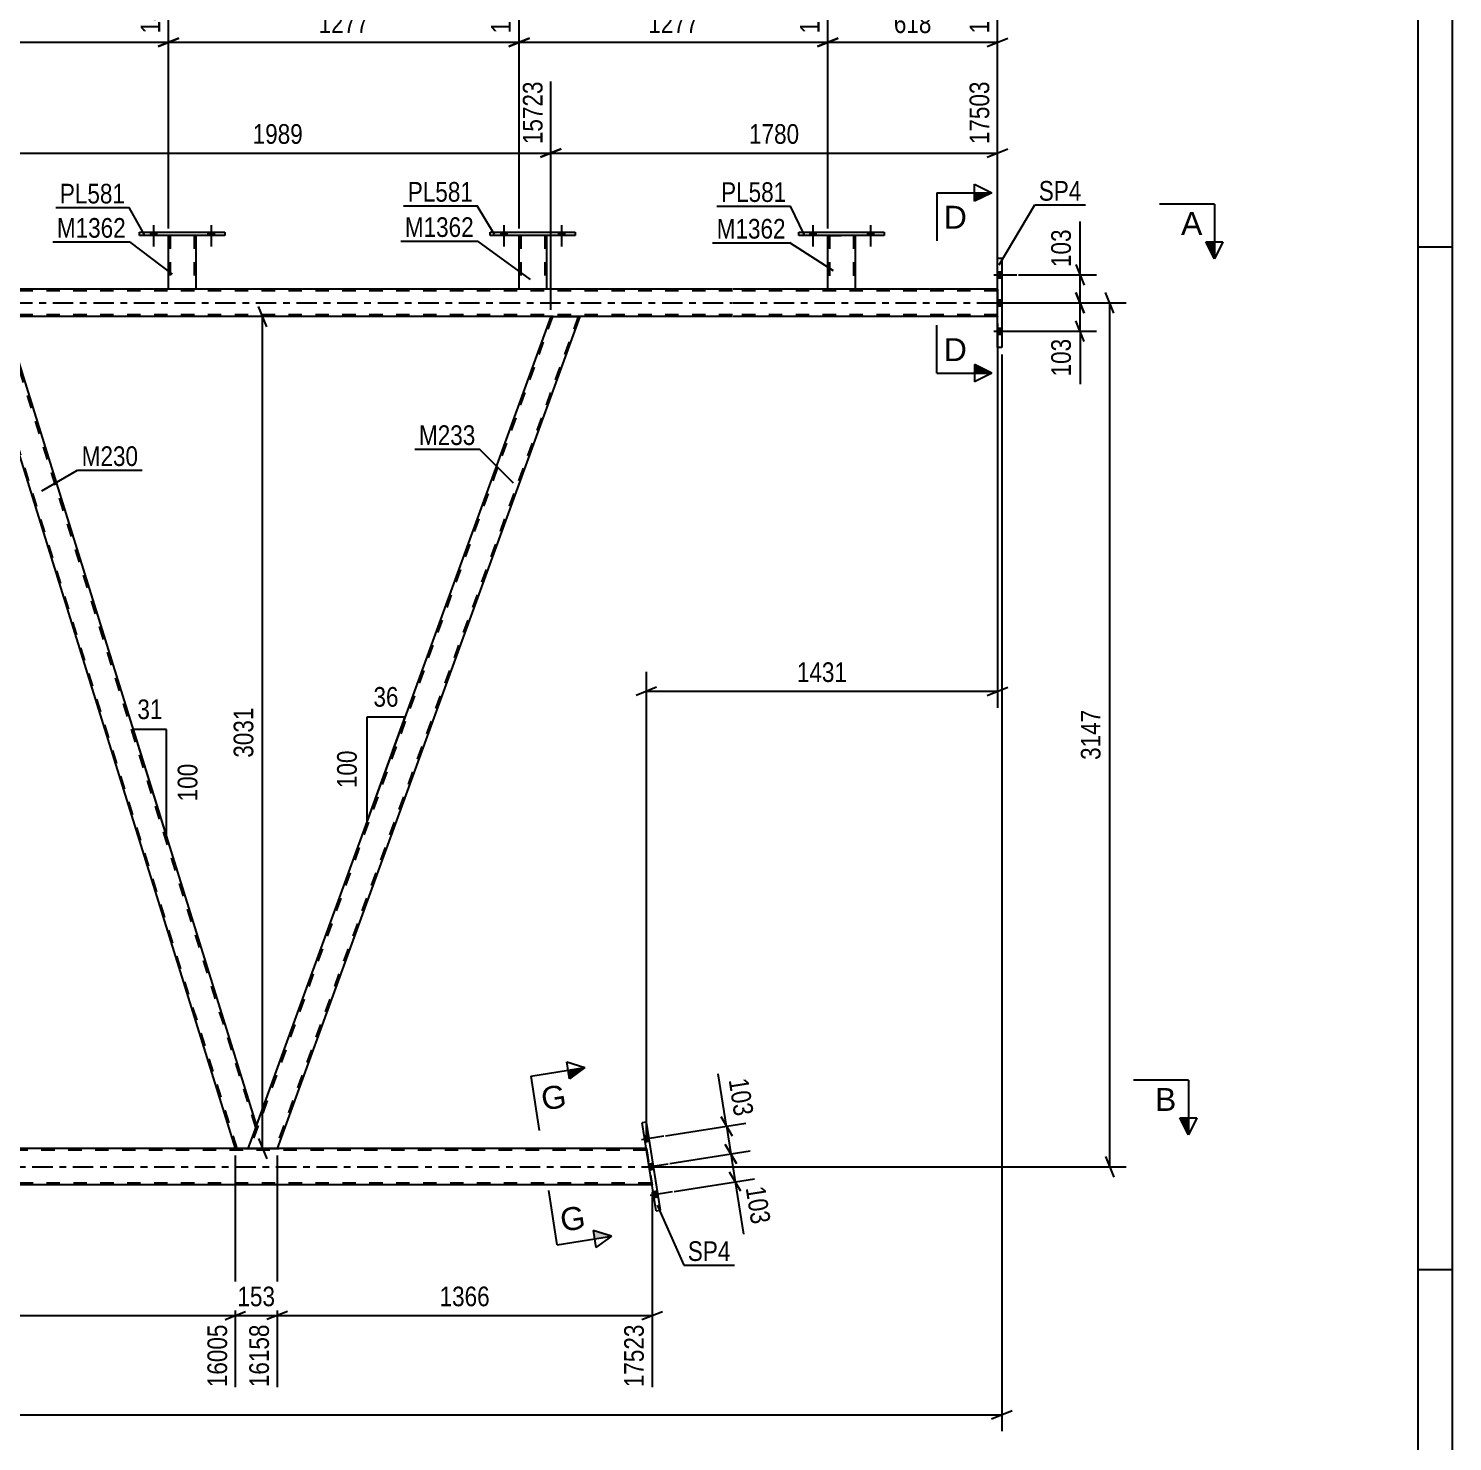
# Model space of a CAD drawing. Header units: millimetres. Extents: x 0 to 841, y 0 to 594.
# Drawn here: x 633.5 to 841, y 273 to 478.9 of the extents above; entities that cross this region are included whole.
import ezdxf

# ---------------------------------------------------------------- set-up
doc = ezdxf.new("R2010")
doc.units = ezdxf.units.MM
doc.linetypes.add('DXK_LINE_DOT2', pattern=[3.9198, 1.9599, -1.9599])
doc.linetypes.add('DXK_LINE_DOT3', pattern=[5.9187, 2.979, -0.9799, 0.9799, -0.9799])
doc.styles.add('Arial', font='ARIAL.TTF', dxfattribs={"height": 0.2})
doc.styles.add('Arial Narrow', font='ARIALN.TTF', dxfattribs={"height": 0.2})

# ---------------------------------------------------------------- blocks, each defined once
blk = doc.blocks.new('Unknown-247305034-1135 - 41552')
at = {"color": 5, "linetype": 'Continuous'}
for p, q in [((841, 0), (841, 594)), ((836, 5), (836, 589)), ((841, 447), (836, 447)), ((841, 298), (836, 298))]:
    blk.add_line(p, q, dxfattribs=at)
blk = doc.blocks.new('Part-247305034-2381 - 2328')
at = {"color": 7, "linetype": 'DXK_LINE_DOT2'}
for p, q in [((736.08, 440.63), (80.69, 440.63)), ((657.91, 440.87), (653.91, 440.87)), ((708.99, 440.87), (704.99, 440.87)), ((774.7, 440.63), (736.18, 440.63)), ((753.98, 440.87), (749.98, 440.87)), ((774.7, 440.87), (774.7, 436.87)), ((736.08, 437.11), (80.69, 437.11)), ((713.87, 436.87), (709.61, 436.87)), ((774.7, 437.11), (736.18, 437.11))]:
    blk.add_line(p, q, dxfattribs=at)
at = {"color": 2, "linetype": 'Continuous'}
for p, q in [((653.91, 440.87), (606.83, 440.87)), ((704.99, 440.87), (657.91, 440.87)), ((736.08, 440.87), (708.99, 440.87)), ((749.98, 440.87), (736.18, 440.87)), ((774.7, 440.87), (753.98, 440.87)), ((709.61, 436.87), (630.05, 436.87)), ((736.08, 436.87), (713.87, 436.87)), ((774.7, 436.87), (736.18, 436.87))]:
    blk.add_line(p, q, dxfattribs=at)
at = {"color": 7, "linetype": 'DXK_LINE_DOT3'}
for p, q in [((80.69, 438.87), (736.08, 438.87)), ((736.18, 438.87), (774.7, 438.87))]:
    blk.add_line(p, q, dxfattribs=at)
blk = doc.blocks.new('Bolt-247305034-2449 - 2328')
at = {"linetype": 'Continuous'}
for points in [[(724.02, 316.73), (723.89, 317.59), (723.25, 317.5), (723.39, 316.63)], [(724.02, 316.73), (723.89, 317.59), (723.25, 317.5), (723.39, 316.63)], [(724.02, 316.73), (723.89, 317.59), (723.25, 317.5), (723.39, 316.63)], [(724.66, 312.68), (724.52, 313.54), (723.89, 313.45), (724.03, 312.58)], [(724.66, 312.68), (724.52, 313.54), (723.89, 313.45), (724.03, 312.58)], [(725.29, 308.62), (725.16, 309.49), (724.53, 309.39), (724.66, 308.53)], [(725.29, 308.62), (725.16, 309.49), (724.53, 309.39), (724.66, 308.53)], [(725.29, 308.62), (725.16, 309.49), (724.53, 309.39), (724.66, 308.53)]]:
    blk.add_hatch(color=1, dxfattribs=at).paths.add_polyline_path(points)
at = {"color": 1, "linetype": 'Continuous'}
for p, q in [((722.81, 316.98), (726.09, 317.5)), ((722.81, 316.98), (726.09, 317.5)), ((722.81, 316.98), (726.09, 317.5)), ((723.25, 317.5), (723.89, 317.59)), ((723.25, 317.5), (723.89, 317.59)), ((723.25, 317.5), (723.89, 317.59)), ((723.39, 316.63), (724.02, 316.73)), ((723.39, 316.63), (724.02, 316.73)), ((723.39, 316.63), (724.02, 316.73)), ((723.44, 312.93), (726.72, 313.44)), ((723.44, 312.93), (726.72, 313.44)), ((723.89, 313.45), (724.52, 313.54)), ((723.89, 313.45), (724.52, 313.54)), ((724.03, 312.58), (724.66, 312.68)), ((724.03, 312.58), (724.66, 312.68)), ((724.08, 308.88), (727.36, 309.39)), ((724.08, 308.88), (727.36, 309.39)), ((724.08, 308.88), (727.36, 309.39)), ((724.53, 309.39), (725.16, 309.49)), ((724.53, 309.39), (725.16, 309.49)), ((724.53, 309.39), (725.16, 309.49)), ((724.66, 308.53), (725.29, 308.62)), ((724.66, 308.53), (725.29, 308.62)), ((724.66, 308.53), (725.29, 308.62))]:
    blk.add_line(p, q, dxfattribs=at)
blk = doc.blocks.new('Part-247305034-2575 - 2328')
at = {"color": 2, "linetype": 'Continuous'}
for p, q in [((628.74, 436.87), (627.19, 432.62)), ((630.05, 436.87), (628.74, 436.87)), ((666.76, 319.12), (630.05, 436.87)), ((627.19, 432.62), (663.65, 315.65)), ((666.49, 318.38), (665.49, 315.65)), ((666.76, 319.12), (666.49, 318.38))]:
    blk.add_line(p, q, dxfattribs=at)
at = {"color": 7, "linetype": 'DXK_LINE_DOT2'}
for p, q in [((666.62, 318.75), (629.8, 436.87)), ((663.9, 315.65), (627.33, 432.99)), ((666.74, 319.07), (666.49, 318.38)), ((665.49, 315.65), (663.65, 315.65))]:
    blk.add_line(p, q, dxfattribs=at)
blk = doc.blocks.new('Bolt-247305034-2448 - 2328')
at = {"linetype": 'Continuous'}
for points in [[(775.34, 442.53), (775.34, 443.41), (774.7, 443.41), (774.7, 442.53)], [(775.34, 442.53), (775.34, 443.41), (774.7, 443.41), (774.7, 442.53)], [(775.34, 442.53), (775.34, 443.41), (774.7, 443.41), (774.7, 442.53)], [(775.34, 438.43), (775.34, 439.31), (774.7, 439.31), (774.7, 438.43)], [(775.34, 438.43), (775.34, 439.31), (774.7, 439.31), (774.7, 438.43)], [(775.34, 434.33), (775.34, 435.21), (774.7, 435.21), (774.7, 434.33)], [(775.34, 434.33), (775.34, 435.21), (774.7, 435.21), (774.7, 434.33)], [(775.34, 434.33), (775.34, 435.21), (774.7, 435.21), (774.7, 434.33)]]:
    blk.add_hatch(color=1, dxfattribs=at).paths.add_polyline_path(points)
at = {"color": 1, "linetype": 'Continuous'}
for p, q in [((774.18, 442.97), (777.5, 442.97)), ((774.18, 442.97), (777.5, 442.97)), ((774.18, 442.97), (777.5, 442.97)), ((774.7, 443.41), (775.34, 443.41)), ((774.7, 443.41), (775.34, 443.41)), ((774.7, 443.41), (775.34, 443.41)), ((774.7, 442.53), (775.34, 442.53)), ((774.7, 442.53), (775.34, 442.53)), ((774.7, 442.53), (775.34, 442.53)), ((774.18, 438.87), (777.5, 438.87)), ((774.18, 438.87), (777.5, 438.87)), ((774.7, 439.31), (775.34, 439.31)), ((774.7, 439.31), (775.34, 439.31)), ((774.7, 438.43), (775.34, 438.43)), ((774.7, 438.43), (775.34, 438.43)), ((774.18, 434.77), (777.5, 434.77)), ((774.18, 434.77), (777.5, 434.77)), ((774.18, 434.77), (777.5, 434.77)), ((774.7, 435.21), (775.34, 435.21)), ((774.7, 435.21), (775.34, 435.21)), ((774.7, 435.21), (775.34, 435.21)), ((774.7, 434.33), (775.34, 434.33)), ((774.7, 434.33), (775.34, 434.33)), ((774.7, 434.33), (775.34, 434.33))]:
    blk.add_line(p, q, dxfattribs=at)
blk = doc.blocks.new('Bolt-247305034-20472 - 2328')
at = {"linetype": 'Continuous'}
for points in [[(747.34, 448.71), (748.22, 448.71), (748.22, 449.19), (747.34, 449.19)], [(755.74, 448.71), (756.62, 448.71), (756.62, 449.19), (755.74, 449.19)]]:
    blk.add_hatch(color=1, dxfattribs=at).paths.add_polyline_path(points)
at = {"color": 1, "linetype": 'Continuous'}
for p, q in [((747.34, 449.19), (747.34, 448.71)), ((747.78, 450.19), (747.78, 447.07)), ((748.22, 449.19), (748.22, 448.71)), ((755.74, 449.19), (755.74, 448.71)), ((756.18, 450.19), (756.18, 447.07)), ((756.62, 449.19), (756.62, 448.71))]:
    blk.add_line(p, q, dxfattribs=at)
blk = doc.blocks.new('Part-247305034-20446 - 2328')
at = {"color": 2, "linetype": 'Continuous'}
for p, q in [((745.78, 448.71), (745.78, 449.19)), ((745.78, 449.19), (758.18, 449.19)), ((758.18, 448.71), (745.78, 448.71)), ((758.18, 449.19), (758.18, 448.71))]:
    blk.add_line(p, q, dxfattribs=at)
blk = doc.blocks.new('Part-247305034-2529 - 2328')
at = {"color": 7, "linetype": 'DXK_LINE_DOT2'}
for p, q in [((723.58, 315.41), (59.95, 315.41)), ((723.54, 315.65), (724.37, 310.37)), ((724.33, 310.61), (59.95, 310.61))]:
    blk.add_line(p, q, dxfattribs=at)
at = {"color": 2, "linetype": 'Continuous'}
for p, q in [((723.54, 315.65), (589.08, 315.65)), ((724.37, 310.37), (589.08, 310.37))]:
    blk.add_line(p, q, dxfattribs=at)
at = {"color": 7, "linetype": 'DXK_LINE_DOT3'}
blk.add_line((59.95, 313.01), (723.96, 313.01), dxfattribs=at)
blk = doc.blocks.new('Part-247305034-20439 - 2328')
at = {"color": 7, "linetype": 'DXK_LINE_DOT2'}
for p, q in [((704.99, 448.72), (708.99, 448.72)), ((704.99, 448.71), (704.99, 448.72)), ((704.99, 448.72), (704.99, 448.71)), ((705.23, 448.72), (705.23, 440.87)), ((708.75, 448.72), (708.75, 440.87)), ((708.99, 448.72), (708.99, 448.71)), ((708.99, 448.71), (708.99, 448.72)), ((708.73, 440.87), (708.75, 440.87))]:
    blk.add_line(p, q, dxfattribs=at)
at = {"color": 2, "linetype": 'Continuous'}
for p, q in [((704.99, 440.87), (704.99, 448.71)), ((708.99, 448.71), (708.99, 440.87)), ((708.95, 440.87), (704.99, 440.87)), ((708.99, 440.87), (708.95, 440.87))]:
    blk.add_line(p, q, dxfattribs=at)
blk = doc.blocks.new('Part-247305034-2553 - 2328')
at = {"color": 2, "linetype": 'Continuous'}
for p, q in [((774.7, 445.37), (775.34, 445.37)), ((774.7, 432.37), (774.7, 445.37)), ((775.34, 445.37), (775.34, 432.37)), ((775.34, 432.37), (774.7, 432.37))]:
    blk.add_line(p, q, dxfattribs=at)
blk = doc.blocks.new('Part-247305034-2558 - 2328')
at = {"color": 2, "linetype": 'Continuous'}
for p, q in [((723.58, 319.53), (722.95, 319.43)), ((725.6, 306.69), (723.58, 319.53)), ((724.97, 306.59), (722.95, 319.43)), ((724.97, 306.59), (725.6, 306.69))]:
    blk.add_line(p, q, dxfattribs=at)
blk = doc.blocks.new('Part-247305034-2580 - 2328')
at = {"color": 7, "linetype": 'DXK_LINE_DOT2'}
for p, q in [((709.87, 436.87), (665.75, 315.65)), ((713.62, 436.87), (669.49, 315.65)), ((666.76, 319.12), (665.49, 315.65)), ((669.75, 315.65), (665.49, 315.65))]:
    blk.add_line(p, q, dxfattribs=at)
at = {"color": 2, "linetype": 'Continuous'}
for p, q in [((709.61, 436.87), (666.76, 319.12)), ((713.87, 436.87), (669.75, 315.65)), ((709.61, 436.87), (713.87, 436.87))]:
    blk.add_line(p, q, dxfattribs=at)
blk = doc.blocks.new('Part-247305034-20437 - 2328')
at = {"color": 7, "linetype": 'DXK_LINE_DOT2'}
for p, q in [((653.91, 448.72), (657.91, 448.72)), ((653.91, 448.71), (653.91, 448.72)), ((653.91, 448.72), (653.91, 448.71)), ((654.15, 448.72), (654.15, 440.87)), ((657.67, 448.72), (657.67, 440.87)), ((657.91, 448.72), (657.91, 448.71)), ((657.91, 448.71), (657.91, 448.72)), ((657.65, 440.87), (657.67, 440.87))]:
    blk.add_line(p, q, dxfattribs=at)
at = {"color": 2, "linetype": 'Continuous'}
for p, q in [((653.91, 440.87), (653.91, 448.71)), ((657.91, 448.71), (657.91, 440.87)), ((657.87, 440.87), (653.91, 440.87)), ((657.91, 440.87), (657.87, 440.87))]:
    blk.add_line(p, q, dxfattribs=at)
blk = doc.blocks.new('Part-247305034-20438 - 2328')
at = {"color": 2, "linetype": 'Continuous'}
for p, q in [((649.71, 448.71), (649.71, 449.19)), ((649.71, 449.19), (662.11, 449.19)), ((662.11, 448.71), (649.71, 448.71)), ((662.11, 449.19), (662.11, 448.71))]:
    blk.add_line(p, q, dxfattribs=at)
blk = doc.blocks.new('Part-247305034-20440 - 2328')
at = {"color": 2, "linetype": 'Continuous'}
for p, q in [((700.79, 448.71), (700.79, 449.19)), ((700.79, 449.19), (713.19, 449.19)), ((713.19, 448.71), (700.79, 448.71)), ((713.19, 449.19), (713.19, 448.71))]:
    blk.add_line(p, q, dxfattribs=at)
blk = doc.blocks.new('Part-247305034-20445 - 2328')
at = {"color": 2, "linetype": 'Continuous'}
for p, q in [((749.98, 440.87), (749.98, 448.71)), ((753.98, 448.71), (753.98, 440.87)), ((753.94, 440.87), (749.98, 440.87)), ((753.98, 440.87), (753.94, 440.87))]:
    blk.add_line(p, q, dxfattribs=at)
at = {"color": 7, "linetype": 'DXK_LINE_DOT2'}
for p, q in [((749.98, 448.71), (753.98, 448.71)), ((749.98, 448.71), (749.98, 448.71)), ((749.98, 448.71), (749.98, 448.71)), ((750.22, 448.71), (750.22, 440.87)), ((753.74, 448.71), (753.74, 440.87)), ((753.98, 448.71), (753.98, 448.71)), ((753.98, 448.71), (753.98, 448.71)), ((753.72, 440.87), (753.74, 440.87))]:
    blk.add_line(p, q, dxfattribs=at)
blk = doc.blocks.new('Bolt-247305034-20465 - 2328')
at = {"linetype": 'Continuous'}
for points in [[(651.27, 448.71), (652.15, 448.71), (652.15, 449.19), (651.27, 449.19)], [(659.67, 448.71), (660.55, 448.71), (660.55, 449.19), (659.67, 449.19)]]:
    blk.add_hatch(color=1, dxfattribs=at).paths.add_polyline_path(points)
at = {"color": 1, "linetype": 'Continuous'}
for p, q in [((651.27, 449.19), (651.27, 448.71)), ((651.71, 450.19), (651.71, 447.07)), ((652.15, 449.19), (652.15, 448.71)), ((659.67, 449.19), (659.67, 448.71)), ((660.11, 450.19), (660.11, 447.07)), ((660.55, 449.19), (660.55, 448.71))]:
    blk.add_line(p, q, dxfattribs=at)
blk = doc.blocks.new('Bolt-247305034-20466 - 2328')
at = {"linetype": 'Continuous'}
for points in [[(651.27, 448.71), (652.15, 448.71), (652.15, 449.19), (651.27, 449.19)], [(659.67, 448.71), (660.55, 448.71), (660.55, 449.19), (659.67, 449.19)]]:
    blk.add_hatch(color=1, dxfattribs=at).paths.add_polyline_path(points)
at = {"color": 1, "linetype": 'Continuous'}
for p, q in [((651.27, 449.19), (651.27, 448.71)), ((651.71, 450.19), (651.71, 447.07)), ((652.15, 449.19), (652.15, 448.71)), ((659.67, 449.19), (659.67, 448.71)), ((660.11, 450.19), (660.11, 447.07)), ((660.55, 449.19), (660.55, 448.71))]:
    blk.add_line(p, q, dxfattribs=at)
blk = doc.blocks.new('Bolt-247305034-20467 - 2328')
at = {"linetype": 'Continuous'}
for points in [[(702.35, 448.71), (703.23, 448.71), (703.23, 449.19), (702.35, 449.19)], [(710.75, 448.71), (711.63, 448.71), (711.63, 449.19), (710.75, 449.19)]]:
    blk.add_hatch(color=1, dxfattribs=at).paths.add_polyline_path(points)
at = {"color": 1, "linetype": 'Continuous'}
for p, q in [((702.35, 449.19), (702.35, 448.71)), ((702.79, 450.19), (702.79, 447.07)), ((703.23, 449.19), (703.23, 448.71)), ((710.75, 449.19), (710.75, 448.71)), ((711.19, 450.19), (711.19, 447.07)), ((711.63, 449.19), (711.63, 448.71))]:
    blk.add_line(p, q, dxfattribs=at)
blk = doc.blocks.new('Bolt-247305034-20468 - 2328')
at = {"linetype": 'Continuous'}
for points in [[(702.35, 448.71), (703.23, 448.71), (703.23, 449.19), (702.35, 449.19)], [(710.75, 448.71), (711.63, 448.71), (711.63, 449.19), (710.75, 449.19)]]:
    blk.add_hatch(color=1, dxfattribs=at).paths.add_polyline_path(points)
at = {"color": 1, "linetype": 'Continuous'}
for p, q in [((702.35, 449.19), (702.35, 448.71)), ((702.79, 450.19), (702.79, 447.07)), ((703.23, 449.19), (703.23, 448.71)), ((710.75, 449.19), (710.75, 448.71)), ((711.19, 450.19), (711.19, 447.07)), ((711.63, 449.19), (711.63, 448.71))]:
    blk.add_line(p, q, dxfattribs=at)
blk = doc.blocks.new('Bolt-247305034-20471 - 2328')
at = {"linetype": 'Continuous'}
for points in [[(747.34, 448.71), (748.22, 448.71), (748.22, 449.19), (747.34, 449.19)], [(755.74, 448.71), (756.62, 448.71), (756.62, 449.19), (755.74, 449.19)]]:
    blk.add_hatch(color=1, dxfattribs=at).paths.add_polyline_path(points)
at = {"color": 1, "linetype": 'Continuous'}
for p, q in [((747.34, 449.19), (747.34, 448.71)), ((747.78, 450.19), (747.78, 447.07)), ((748.22, 449.19), (748.22, 448.71)), ((755.74, 449.19), (755.74, 448.71)), ((756.18, 450.19), (756.18, 447.07)), ((756.62, 449.19), (756.62, 448.71))]:
    blk.add_line(p, q, dxfattribs=at)
blk = doc.blocks.new('StraightDimension-247305034-35754 - 2328')
at = {"color": 7, "linetype": 'Continuous'}
for p, q in [((749.98, 449.71), (749.98, 487.28)), ((774.7, 441.87), (774.7, 487.28)), ((751.48, 477.44), (748.48, 476.24)), ((773.2, 476.24), (776.2, 477.44)), ((749.98, 476.84), (774.7, 476.84))]:
    blk.add_line(p, q, dxfattribs=at)
at = {"color": 0, "linetype": 'Continuous'}
blk.add_wipeout([(774.1, 487.88), (769.9, 487.88), (769.9, 477.54), (774.1, 477.54)], dxfattribs=at)
at = {"color": 0}
blk.add_wipeout([(765.68, 477.59), (765.68, 481.79), (759, 481.79), (759, 477.59)], dxfattribs=at)
at = {"color": 3, "linetype": 'Continuous', "style": 'Arial Narrow'}
blk.add_text('17503', height=2.863, rotation=90.0002, dxfattribs=at).set_placement((773.5, 478.14))
at = {"color": 3, "style": 'Arial Narrow'}
blk.add_text('618', height=2.863, dxfattribs=at).set_placement((759.6, 478.19))
blk = doc.blocks.new('StraightDimension-247305034-35756 - 2328')
at = {"color": 7, "linetype": 'Continuous'}
for p, q in [((653.91, 449.71), (653.91, 487.28)), ((704.99, 449.72), (704.99, 487.28)), ((655.41, 477.44), (652.41, 476.24)), ((703.49, 476.24), (706.49, 477.44)), ((653.91, 476.84), (704.99, 476.84))]:
    blk.add_line(p, q, dxfattribs=at)
at = {"color": 0, "linetype": 'Continuous'}
blk.add_wipeout([(704.39, 487.88), (700.19, 487.88), (700.19, 477.54), (704.39, 477.54)], dxfattribs=at)
at = {"color": 0}
blk.add_wipeout([(683.71, 477.59), (683.71, 481.79), (675.19, 481.79), (675.19, 477.59)], dxfattribs=at)
at = {"color": 3, "linetype": 'Continuous', "style": 'Arial Narrow'}
blk.add_text('15608', height=2.863, rotation=90.0002, dxfattribs=at).set_placement((703.79, 478.14))
at = {"color": 3, "style": 'Arial Narrow'}
blk.add_text('1277', height=2.863, dxfattribs=at).set_placement((675.79, 478.19))
blk = doc.blocks.new('StraightDimension-247305034-35165 - 2328')
at = {"color": 7, "linetype": 'Continuous'}
for p, q in [((735.03, 316.27), (736.68, 313.49)), ((726.96, 313.48), (738.67, 315.32)), ((735.85, 314.88), (736.49, 310.83)), ((727.6, 309.43), (739.3, 311.27)), ((737.31, 309.44), (735.66, 312.22))]:
    blk.add_line(p, q, dxfattribs=at)
at = {"color": 0}
blk.add_wipeout([(738.35, 303.82), (742.5, 304.47), (741.46, 311.08), (737.31, 310.43)], dxfattribs=at)
at = {"color": 7, "linetype": 'Continuous'}
blk.add_line((736.49, 310.83), (737.69, 303.19), dxfattribs=at)
blk.add_line((736.49, 310.83), (737.69, 303.19), dxfattribs=at)
at = {"color": 3, "style": 'Arial Narrow'}
blk.add_text('103', height=2.863, rotation=-81.0735, dxfattribs=at).set_placement((738, 309.93))
blk = doc.blocks.new('StraightDimension-247305034-35171 - 2328')
at = {"color": 7, "linetype": 'Continuous'}
for p, q in [((786.14, 444.47), (787.34, 441.47)), ((777.74, 442.97), (789.14, 442.97)), ((786.74, 438.87), (786.74, 442.97)), ((787.34, 437.37), (786.14, 440.37)), ((777.74, 438.87), (789.14, 438.87))]:
    blk.add_line(p, q, dxfattribs=at)
at = {"color": 0}
blk.add_wipeout([(785.99, 450.18), (781.79, 450.18), (781.79, 443.5), (785.99, 443.5)], dxfattribs=at)
at = {"color": 7, "linetype": 'Continuous'}
blk.add_line((786.74, 442.97), (786.74, 450.71), dxfattribs=at)
blk.add_line((786.74, 442.97), (786.74, 450.71), dxfattribs=at)
at = {"color": 3, "style": 'Arial Narrow'}
blk.add_text('103', height=2.863, rotation=90.0002, dxfattribs=at).set_placement((785.39, 444.1))
blk = doc.blocks.new('StraightDimension-247305034-38997 - 2328')
at = {"color": 7, "linetype": 'Continuous'}
for p, q in [((584.62, 314.65), (584.62, 280.9)), ((663.65, 314.65), (663.65, 280.9)), ((586.12, 291.94), (583.12, 290.74)), ((584.62, 291.34), (663.65, 291.34)), ((662.15, 290.74), (665.15, 291.94))]:
    blk.add_line(p, q, dxfattribs=at)
at = {"color": 0}
blk.add_wipeout([(628.39, 292.09), (628.39, 296.29), (619.88, 296.29), (619.88, 292.09)], dxfattribs=at)
at = {"color": 0, "linetype": 'Continuous'}
blk.add_wipeout([(663.05, 290.64), (658.85, 290.64), (658.85, 280.3), (663.05, 280.3)], dxfattribs=at)
at = {"color": 3, "style": 'Arial Narrow'}
blk.add_text('1976', height=2.863, dxfattribs=at).set_placement((620.48, 292.69))
at = {"color": 3, "linetype": 'Continuous', "style": 'Arial Narrow'}
blk.add_text('16005', height=2.863, rotation=90.0002, dxfattribs=at).set_placement((662.45, 280.9))
blk = doc.blocks.new('StraightDimension-247305034-35172 - 2328')
at = {"color": 7, "linetype": 'Continuous'}
for p, q in [((786.14, 440.37), (787.34, 437.37)), ((777.74, 438.87), (789.14, 438.87)), ((786.74, 434.77), (786.74, 438.87)), ((787.34, 433.27), (786.14, 436.27)), ((777.43, 434.77), (789.14, 434.77))]:
    blk.add_line(p, q, dxfattribs=at)
at = {"color": 0}
blk.add_wipeout([(785.99, 434.25), (781.79, 434.25), (781.79, 427.56), (785.99, 427.56)], dxfattribs=at)
at = {"color": 7, "linetype": 'Continuous'}
blk.add_line((786.74, 434.77), (786.74, 427.04), dxfattribs=at)
blk.add_line((786.74, 434.77), (786.74, 427.04), dxfattribs=at)
at = {"color": 3, "style": 'Arial Narrow'}
blk.add_text('103', height=2.863, rotation=90.0002, dxfattribs=at).set_placement((785.39, 428.16))
blk = doc.blocks.new('StraightDimension-247305034-3151 - 2328')
at = {"color": 7, "linetype": 'Continuous'}
for p, q in [((775.34, 431.37), (775.34, 274.49)), ((49.09, 276.89), (775.34, 276.89)), ((773.84, 276.29), (776.84, 277.49))]:
    blk.add_line(p, q, dxfattribs=at)
blk = doc.blocks.new('StraightDimension-247305034-3650 - 2328')
at = {"color": 7, "linetype": 'Continuous'}
for p, q in [((668.22, 435.37), (667.02, 438.37)), ((707.09, 436.87), (664.77, 436.87)), ((667.62, 315.65), (667.62, 436.87)), ((664.97, 315.65), (670.02, 315.65)), ((667.02, 317.15), (668.22, 314.15))]:
    blk.add_line(p, q, dxfattribs=at)
at = {"color": 0}
blk.add_wipeout([(666.87, 380.52), (662.67, 380.52), (662.67, 372.01), (666.87, 372.01)], dxfattribs=at)
at = {"color": 3, "style": 'Arial Narrow'}
blk.add_text('3031', height=2.863, rotation=90.0002, dxfattribs=at).set_placement((666.27, 372.61))
blk = doc.blocks.new('StraightDimension-247305034-3710 - 2328')
at = {"color": 7, "linetype": 'Continuous'}
for p, q in [((791.66, 437.37), (790.46, 440.37)), ((774.82, 438.87), (793.46, 438.87)), ((791.06, 313.01), (791.06, 438.87)), ((790.46, 314.51), (791.66, 311.51)), ((724.08, 313.01), (793.46, 313.01))]:
    blk.add_line(p, q, dxfattribs=at)
at = {"color": 0}
blk.add_wipeout([(790.31, 380.2), (786.11, 380.2), (786.11, 371.69), (790.31, 371.69)], dxfattribs=at)
at = {"color": 3, "style": 'Arial Narrow'}
blk.add_text('3147', height=2.863, rotation=90.0002, dxfattribs=at).set_placement((789.71, 372.29))
blk = doc.blocks.new('StraightDimension-247305034-18450 - 2328')
at = {"color": 7, "linetype": 'Continuous'}
for p, q in [((774.7, 435.87), (774.7, 379.89)), ((723.54, 316.65), (723.54, 385.14)), ((725.04, 382.89), (722.04, 381.69)), ((723.54, 382.29), (774.7, 382.29)), ((773.2, 381.69), (776.2, 382.89))]:
    blk.add_line(p, q, dxfattribs=at)
at = {"color": 0}
blk.add_wipeout([(753.38, 383.04), (753.38, 387.24), (744.87, 387.24), (744.87, 383.04)], dxfattribs=at)
at = {"color": 3, "style": 'Arial Narrow'}
blk.add_text('1431', height=2.863, dxfattribs=at).set_placement((745.47, 383.64))
blk = doc.blocks.new('StraightDimension-247305034-35166 - 2328')
at = {"color": 7, "linetype": 'Continuous'}
for p, q in [((734.39, 320.32), (736.04, 317.54)), ((726.33, 317.53), (738.03, 319.37)), ((735.22, 318.93), (735.85, 314.88)), ((736.68, 313.49), (735.03, 316.27)), ((726.96, 313.48), (738.67, 315.32))]:
    blk.add_line(p, q, dxfattribs=at)
at = {"color": 0}
blk.add_wipeout([(735.88, 319.56), (740.03, 320.22), (738.99, 326.82), (734.84, 326.17)], dxfattribs=at)
at = {"color": 7, "linetype": 'Continuous'}
blk.add_line((735.22, 318.93), (734.02, 326.57), dxfattribs=at)
blk.add_line((735.22, 318.93), (734.02, 326.57), dxfattribs=at)
at = {"color": 3, "style": 'Arial Narrow'}
blk.add_text('103', height=2.863, rotation=-81.0735, dxfattribs=at).set_placement((735.52, 325.67))
blk = doc.blocks.new('StraightDimension-247305034-35381 - 2328')
at = {"color": 7, "linetype": 'Continuous'}
for p, q in [((709.61, 437.87), (709.61, 471.14)), ((774.7, 441.87), (774.7, 471.14)), ((711.11, 461.3), (708.11, 460.1)), ((709.61, 460.7), (774.7, 460.7)), ((773.2, 460.1), (776.2, 461.3))]:
    blk.add_line(p, q, dxfattribs=at)
at = {"color": 0, "linetype": 'Continuous'}
blk.add_wipeout([(774.1, 471.74), (769.9, 471.74), (769.9, 461.4), (774.1, 461.4)], dxfattribs=at)
at = {"color": 0}
blk.add_wipeout([(746.42, 461.45), (746.42, 465.65), (737.9, 465.65), (737.9, 461.45)], dxfattribs=at)
at = {"color": 3, "linetype": 'Continuous', "style": 'Arial Narrow'}
blk.add_text('17503', height=2.863, rotation=90.0002, dxfattribs=at).set_placement((773.5, 462))
at = {"color": 3, "style": 'Arial Narrow'}
blk.add_text('1780', height=2.863, dxfattribs=at).set_placement((738.5, 462.05))
blk = doc.blocks.new('StraightDimension-247305034-35382 - 2328')
at = {"color": 7, "linetype": 'Continuous'}
for p, q in [((630.05, 437.87), (630.05, 475.64)), ((709.61, 437.87), (709.61, 471.14)), ((631.55, 461.3), (628.55, 460.1)), ((630.05, 460.7), (709.61, 460.7)), ((708.11, 460.1), (711.11, 461.3))]:
    blk.add_line(p, q, dxfattribs=at)
at = {"color": 0, "linetype": 'Continuous'}
blk.add_wipeout([(709.01, 471.74), (704.81, 471.74), (704.81, 461.4), (709.01, 461.4)], dxfattribs=at)
at = {"color": 0}
blk.add_wipeout([(674.09, 461.45), (674.09, 465.65), (665.58, 465.65), (665.58, 461.45)], dxfattribs=at)
at = {"color": 3, "linetype": 'Continuous', "style": 'Arial Narrow'}
blk.add_text('15723', height=2.863, rotation=90.0002, dxfattribs=at).set_placement((708.41, 462))
at = {"color": 3, "style": 'Arial Narrow'}
blk.add_text('1989', height=2.863, dxfattribs=at).set_placement((666.18, 462.05))
blk = doc.blocks.new('StraightDimension-247305034-35755 - 2328')
at = {"color": 7, "linetype": 'Continuous'}
for p, q in [((704.99, 449.72), (704.99, 487.28)), ((749.98, 449.71), (749.98, 487.28)), ((706.49, 477.44), (703.49, 476.24)), ((748.48, 476.24), (751.48, 477.44)), ((704.99, 476.84), (749.98, 476.84))]:
    blk.add_line(p, q, dxfattribs=at)
at = {"color": 0, "linetype": 'Continuous'}
blk.add_wipeout([(749.38, 487.88), (745.18, 487.88), (745.18, 477.54), (749.38, 477.54)], dxfattribs=at)
at = {"color": 0}
blk.add_wipeout([(731.74, 477.59), (731.74, 481.79), (723.23, 481.79), (723.23, 477.59)], dxfattribs=at)
at = {"color": 3, "linetype": 'Continuous', "style": 'Arial Narrow'}
blk.add_text('16885', height=2.863, rotation=90.0002, dxfattribs=at).set_placement((748.78, 478.14))
at = {"color": 3, "style": 'Arial Narrow'}
blk.add_text('1277', height=2.863, dxfattribs=at).set_placement((723.83, 478.19))
blk = doc.blocks.new('StraightDimension-247305034-35757 - 2328')
at = {"color": 7, "linetype": 'Continuous'}
for p, q in [((602.83, 449.71), (602.83, 487.28)), ((653.91, 449.71), (653.91, 487.28)), ((604.33, 477.44), (601.33, 476.24)), ((652.41, 476.24), (655.41, 477.44)), ((602.83, 476.84), (653.91, 476.84))]:
    blk.add_line(p, q, dxfattribs=at)
at = {"color": 0, "linetype": 'Continuous'}
blk.add_wipeout([(653.31, 487.88), (649.11, 487.88), (649.11, 477.54), (653.31, 477.54)], dxfattribs=at)
at = {"color": 0}
blk.add_wipeout([(632.63, 477.59), (632.63, 481.79), (624.11, 481.79), (624.11, 477.59)], dxfattribs=at)
at = {"color": 3, "linetype": 'Continuous', "style": 'Arial Narrow'}
blk.add_text('14331', height=2.863, rotation=90.0002, dxfattribs=at).set_placement((652.71, 478.14))
at = {"color": 3, "style": 'Arial Narrow'}
blk.add_text('1277', height=2.863, dxfattribs=at).set_placement((624.71, 478.19))
blk = doc.blocks.new('StraightDimension-247305034-38995 - 2328')
at = {"color": 7, "linetype": 'Continuous'}
for p, q in [((669.75, 314.65), (669.75, 280.9)), ((724.37, 309.37), (724.37, 280.9)), ((671.25, 291.94), (668.25, 290.74)), ((669.75, 291.34), (724.37, 291.34)), ((722.87, 290.74), (725.87, 291.94))]:
    blk.add_line(p, q, dxfattribs=at)
at = {"color": 0}
blk.add_wipeout([(701.32, 292.09), (701.32, 296.29), (692.81, 296.29), (692.81, 292.09)], dxfattribs=at)
at = {"color": 0, "linetype": 'Continuous'}
blk.add_wipeout([(723.77, 290.64), (719.57, 290.64), (719.57, 280.3), (723.77, 280.3)], dxfattribs=at)
at = {"color": 3, "style": 'Arial Narrow'}
blk.add_text('1366', height=2.863, dxfattribs=at).set_placement((693.41, 292.69))
at = {"color": 3, "linetype": 'Continuous', "style": 'Arial Narrow'}
blk.add_text('17523', height=2.863, rotation=90.0002, dxfattribs=at).set_placement((723.17, 280.9))
blk = doc.blocks.new('StraightDimension-247305034-38996 - 2328')
at = {"color": 7, "linetype": 'Continuous'}
for p, q in [((663.65, 314.65), (663.65, 280.9)), ((669.75, 314.65), (669.75, 280.9)), ((662.15, 290.74), (665.15, 291.94)), ((663.65, 291.34), (669.75, 291.34)), ((671.25, 291.94), (668.25, 290.74))]:
    blk.add_line(p, q, dxfattribs=at)
at = {"color": 0}
blk.add_wipeout([(670.04, 292.09), (670.04, 296.29), (663.36, 296.29), (663.36, 292.09)], dxfattribs=at)
at = {"color": 0, "linetype": 'Continuous'}
blk.add_wipeout([(669.15, 290.64), (664.95, 290.64), (664.95, 280.3), (669.15, 280.3)], dxfattribs=at)
at = {"color": 3, "style": 'Arial Narrow'}
blk.add_text('153', height=2.863, dxfattribs=at).set_placement((663.96, 292.69))
at = {"color": 3, "linetype": 'Continuous', "style": 'Arial Narrow'}
blk.add_text('16158', height=2.863, rotation=90.0002, dxfattribs=at).set_placement((668.55, 280.9))
blk = doc.blocks.new('AngleDimension-247305034-39523 - 2328')
at = {"color": 7, "linetype": 'Continuous'}
for p, q in [((682.84, 378.54), (688.38, 378.54)), ((682.84, 363.31), (688.38, 378.54)), ((682.84, 363.31), (682.84, 378.54)), ((686.56, 373.53), (688.38, 378.54))]:
    blk.add_line(p, q, dxfattribs=at)
at = {"color": 0}
for points in [[(688.04, 379.44), (688.04, 383.64), (683.18, 383.64), (683.18, 379.44)], [(681.94, 374.27), (677.74, 374.27), (677.74, 367.58), (681.94, 367.58)]]:
    blk.add_wipeout(points, dxfattribs=at)
at = {"color": 3, "style": 'Arial Narrow'}
blk.add_text('36', height=2.863, dxfattribs=at).set_placement((683.78, 380.04))
blk.add_text('100', height=2.863, rotation=90.0002, dxfattribs=at).set_placement((681.34, 368.18))
blk = doc.blocks.new('AngleDimension-247305034-39553 - 2328')
at = {"color": 7, "linetype": 'Continuous'}
for p, q in [((651.15, 369.21), (648.8, 376.73)), ((653.62, 376.73), (648.8, 376.73)), ((653.62, 361.26), (648.8, 376.73)), ((653.62, 361.26), (653.62, 376.73))]:
    blk.add_line(p, q, dxfattribs=at)
at = {"color": 0}
for points in [[(653.64, 377.63), (653.64, 381.83), (648.78, 381.83), (648.78, 377.63)], [(658.72, 372.34), (654.52, 372.34), (654.52, 365.65), (658.72, 365.65)]]:
    blk.add_wipeout(points, dxfattribs=at)
at = {"color": 3, "style": 'Arial Narrow'}
blk.add_text('31', height=2.863, dxfattribs=at).set_placement((649.38, 378.23))
blk.add_text('100', height=2.863, rotation=90.0002, dxfattribs=at).set_placement((658.12, 366.25))
blk = doc.blocks.new('Mark-247305034-35333 - 2328')
at = {"color": 0}
blk.add_wipeout([(649.49, 415.11), (649.49, 418.11), (641.27, 418.11), (641.27, 415.11)], dxfattribs=at)
blk.add_wipeout([(649.49, 415.11), (649.49, 418.11), (641.27, 418.11), (641.27, 415.11)], dxfattribs=at)
at = {"color": 30, "linetype": 'Continuous'}
for p, q in [((635.47, 411.51), (640.67, 414.51)), ((640.67, 414.51), (650.09, 414.51))]:
    blk.add_line(p, q, dxfattribs=at)
at = {"color": 3, "style": 'Arial Narrow'}
blk.add_text('M230', height=2.863, dxfattribs=at).set_placement((641.27, 415.11))
blk = doc.blocks.new('Mark-247305034-2549 - 2328')
at = {"color": 0}
blk.add_wipeout([(786.94, 453.77), (786.94, 456.77), (780.72, 456.77), (780.72, 453.77)], dxfattribs=at)
blk.add_wipeout([(786.94, 453.77), (786.94, 456.77), (780.72, 456.77), (780.72, 453.77)], dxfattribs=at)
at = {"color": 30, "linetype": 'Continuous'}
for p, q in [((774.96, 444.41), (780.12, 453.17)), ((780.12, 453.17), (787.54, 453.17))]:
    blk.add_line(p, q, dxfattribs=at)
at = {"color": 3, "style": 'Arial Narrow'}
blk.add_text('SP4', height=2.863, dxfattribs=at).set_placement((780.72, 453.77))
blk = doc.blocks.new('Mark-247305034-2554 - 2328')
at = {"color": 0}
blk.add_wipeout([(735.79, 299.29), (735.79, 302.29), (729.58, 302.29), (729.58, 299.29)], dxfattribs=at)
blk.add_wipeout([(735.79, 299.29), (735.79, 302.29), (729.58, 302.29), (729.58, 299.29)], dxfattribs=at)
at = {"color": 30, "linetype": 'Continuous'}
for p, q in [((725.13, 307.4), (728.98, 298.69)), ((728.98, 298.69), (736.39, 298.69))]:
    blk.add_line(p, q, dxfattribs=at)
at = {"color": 3, "style": 'Arial Narrow'}
blk.add_text('SP4', height=2.863, dxfattribs=at).set_placement((729.58, 299.29))
blk = doc.blocks.new('SectionMark-247305034-3751 - 2328')
at = {"color": 6, "linetype": 'Continuous'}
for p in [(806.3, 453.27), (807.55, 447.77)]:
    blk.add_line(p, (806.3, 445.27), dxfattribs=at)
at = {"color": 0, "linetype": 'Continuous'}
blk.add_wipeout([(804.55, 448.77), (804.55, 452.27), (801.44, 452.27), (801.44, 448.77)], dxfattribs=at)
at = {"linetype": 'Continuous'}
blk.add_hatch(color=6, dxfattribs=at).paths.add_polyline_path([(805.05, 447.77), (806.3, 447.77), (806.3, 445.27)])
at = {"color": 6, "linetype": 'Continuous'}
for p, q in [((806.3, 453.27), (798.3, 453.27)), ((805.05, 447.77), (807.55, 447.77)), ((806.3, 445.27), (805.05, 447.77))]:
    blk.add_line(p, q, dxfattribs=at)
at = {"color": 3, "linetype": 'Continuous', "style": 'Arial'}
blk.add_text('A', height=3.34, dxfattribs=at).set_placement((801.44, 448.77))
blk = doc.blocks.new('SectionMark-247305034-3755 - 2328')
at = {"linetype": 'Continuous'}
for points in [[(771.37, 453.68), (771.37, 454.93), (773.87, 454.93)], [(771.37, 428.64), (771.37, 429.89), (773.87, 428.64)]]:
    blk.add_hatch(color=6, dxfattribs=at).paths.add_polyline_path(points)
at = {"color": 6, "linetype": 'Continuous'}
for p, q in [((765.87, 454.93), (773.87, 454.93)), ((771.37, 453.68), (771.37, 456.18)), ((771.37, 456.18), (773.87, 454.93)), ((773.87, 454.93), (771.37, 453.68)), ((773.87, 428.64), (771.37, 429.89)), ((771.37, 429.89), (771.37, 427.39)), ((765.87, 428.64), (773.87, 428.64)), ((773.87, 428.64), (771.37, 427.39))]:
    blk.add_line(p, q, dxfattribs=at)
at = {"color": 0, "linetype": 'Continuous'}
for points in [[(770.25, 449.68), (770.25, 453.18), (766.87, 453.18), (766.87, 449.68)], [(770.25, 430.39), (770.25, 433.89), (766.87, 433.89), (766.87, 430.39)]]:
    blk.add_wipeout(points, dxfattribs=at)
at = {"color": 6, "linetype": 'Continuous'}
for p, q in [((765.87, 454.93), (765.87, 447.93)), ((765.87, 428.64), (765.87, 435.64))]:
    blk.add_line(p, q, dxfattribs=at)
at = {"color": 3, "linetype": 'Continuous', "style": 'Arial'}
for p in [(766.87, 449.68), (766.87, 430.39)]:
    blk.add_text('D', height=3.34, dxfattribs=at).set_placement(p)
blk = doc.blocks.new('SectionMark-247305034-3761 - 2328')
at = {"color": 6, "linetype": 'Continuous'}
for p in [(802.51, 325.65), (803.76, 320.15)]:
    blk.add_line(p, (802.51, 317.65), dxfattribs=at)
at = {"color": 0, "linetype": 'Continuous'}
blk.add_wipeout([(800.76, 321.15), (800.76, 324.65), (797.64, 324.65), (797.64, 321.15)], dxfattribs=at)
at = {"linetype": 'Continuous'}
blk.add_hatch(color=6, dxfattribs=at).paths.add_polyline_path([(801.26, 320.15), (802.51, 320.15), (802.51, 317.65)])
at = {"color": 6, "linetype": 'Continuous'}
for p, q in [((802.51, 325.65), (794.51, 325.65)), ((801.26, 320.15), (803.76, 320.15)), ((802.51, 317.65), (801.26, 320.15))]:
    blk.add_line(p, q, dxfattribs=at)
at = {"color": 3, "linetype": 'Continuous', "style": 'Arial'}
blk.add_text('B', height=3.34, dxfattribs=at).set_placement((797.64, 321.15))
blk = doc.blocks.new('SectionMark-247305034-3767 - 2328')
at = {"color": 6, "linetype": 'Continuous'}
for p, q in [((711.94, 328.31), (714.6, 327.46)), ((718.46, 302.89), (716.19, 301.27))]:
    blk.add_line(p, q, dxfattribs=at)
at = {"color": 0, "linetype": 'Continuous'}
for points in [[(712.09, 321.75), (711.55, 325.21), (707.96, 324.65), (708.5, 321.19)], [(714.86, 304.1), (714.32, 307.55), (710.73, 306.99), (711.27, 303.53)]]:
    blk.add_wipeout(points, dxfattribs=at)
at = {"linetype": 'Continuous'}
for points in [[(712.33, 325.84), (712.13, 327.08), (714.6, 327.46)], [(715.99, 302.5), (715.8, 303.74), (718.46, 302.89)]]:
    blk.add_hatch(color=6, dxfattribs=at).paths.add_polyline_path(points)
at = {"color": 6, "linetype": 'Continuous'}
for p, q in [((712.33, 325.84), (711.94, 328.31)), ((706.7, 326.22), (714.6, 327.46)), ((706.7, 326.22), (707.94, 318.32)), ((714.6, 327.46), (712.33, 325.84)), ((710.56, 301.65), (709.32, 309.55)), ((718.46, 302.89), (715.8, 303.74)), ((715.8, 303.74), (716.19, 301.27)), ((710.56, 301.65), (718.46, 302.89))]:
    blk.add_line(p, q, dxfattribs=at)
at = {"color": 3, "linetype": 'Continuous', "style": 'Arial'}
for p in [(708.5, 321.19), (711.27, 303.53)]:
    blk.add_text('G', height=3.34, rotation=8.921, dxfattribs=at).set_placement(p)
blk = doc.blocks.new('Mark-247305034-36155 - 2328')
at = {"color": 0}
blk.add_wipeout([(698.4, 448.48), (698.4, 451.48), (688.35, 451.48), (688.35, 448.48)], dxfattribs=at)
blk.add_wipeout([(698.4, 448.48), (698.4, 451.48), (688.35, 451.48), (688.35, 448.48)], dxfattribs=at)
at = {"color": 30, "linetype": 'Continuous'}
for p in [(687.75, 447.88), (706.64, 442.26)]:
    blk.add_line(p, (699, 447.88), dxfattribs=at)
at = {"color": 3, "style": 'Arial Narrow'}
blk.add_text('M1362', height=2.863, dxfattribs=at).set_placement((688.35, 448.48))
blk = doc.blocks.new('Mark-247305034-36158 - 2328')
at = {"color": 0}
blk.add_wipeout([(698.29, 453.62), (698.29, 456.62), (688.78, 456.62), (688.78, 453.62)], dxfattribs=at)
blk.add_wipeout([(698.29, 453.62), (698.29, 456.62), (688.78, 456.62), (688.78, 453.62)], dxfattribs=at)
at = {"color": 30, "linetype": 'Continuous'}
for p in [(688.18, 453.02), (701.42, 448.82)]:
    blk.add_line(p, (698.89, 453.02), dxfattribs=at)
at = {"color": 3, "style": 'Arial Narrow'}
blk.add_text('PL581', height=2.863, dxfattribs=at).set_placement((688.78, 453.62))
blk = doc.blocks.new('Mark-247305034-35336 - 2328')
at = {"color": 0}
blk.add_wipeout([(698.63, 418.17), (698.63, 421.17), (690.41, 421.17), (690.41, 418.17)], dxfattribs=at)
blk.add_wipeout([(698.63, 418.17), (698.63, 421.17), (690.41, 421.17), (690.41, 418.17)], dxfattribs=at)
at = {"color": 30, "linetype": 'Continuous'}
for p in [(689.81, 417.57), (704.18, 412.62)]:
    blk.add_line(p, (699.23, 417.57), dxfattribs=at)
at = {"color": 3, "style": 'Arial Narrow'}
blk.add_text('M233', height=2.863, dxfattribs=at).set_placement((690.41, 418.17))
blk = doc.blocks.new('Mark-247305034-36149 - 2328')
at = {"color": 0}
blk.add_wipeout([(647.7, 448.37), (647.7, 451.37), (637.65, 451.37), (637.65, 448.37)], dxfattribs=at)
blk.add_wipeout([(647.7, 448.37), (647.7, 451.37), (637.65, 451.37), (637.65, 448.37)], dxfattribs=at)
at = {"color": 30, "linetype": 'Continuous'}
for p in [(637.05, 447.77), (654.52, 443.05)]:
    blk.add_line(p, (648.3, 447.77), dxfattribs=at)
at = {"color": 3, "style": 'Arial Narrow'}
blk.add_text('M1362', height=2.863, dxfattribs=at).set_placement((637.65, 448.37))
blk = doc.blocks.new('Mark-247305034-36152 - 2328')
at = {"color": 0}
blk.add_wipeout([(647.59, 453.36), (647.59, 456.36), (638.09, 456.36), (638.09, 453.36)], dxfattribs=at)
blk.add_wipeout([(647.59, 453.36), (647.59, 456.36), (638.09, 456.36), (638.09, 453.36)], dxfattribs=at)
at = {"color": 30, "linetype": 'Continuous'}
for p in [(637.49, 452.76), (650.4, 448.78)]:
    blk.add_line(p, (648.19, 452.76), dxfattribs=at)
at = {"color": 3, "style": 'Arial Narrow'}
blk.add_text('PL581', height=2.863, dxfattribs=at).set_placement((638.09, 453.36))
blk = doc.blocks.new('Mark-247305034-36167 - 2328')
at = {"color": 0}
blk.add_wipeout([(743.84, 448.24), (743.84, 451.24), (733.79, 451.24), (733.79, 448.24)], dxfattribs=at)
blk.add_wipeout([(743.84, 448.24), (743.84, 451.24), (733.79, 451.24), (733.79, 448.24)], dxfattribs=at)
at = {"color": 30, "linetype": 'Continuous'}
for p in [(733.19, 447.64), (750.82, 443.56)]:
    blk.add_line(p, (744.44, 447.64), dxfattribs=at)
at = {"color": 3, "style": 'Arial Narrow'}
blk.add_text('M1362', height=2.863, dxfattribs=at).set_placement((733.79, 448.24))
blk = doc.blocks.new('Mark-247305034-36170 - 2328')
at = {"color": 0}
blk.add_wipeout([(743.94, 453.58), (743.94, 456.58), (734.43, 456.58), (734.43, 453.58)], dxfattribs=at)
blk.add_wipeout([(743.94, 453.58), (743.94, 456.58), (734.43, 456.58), (734.43, 453.58)], dxfattribs=at)
at = {"color": 30, "linetype": 'Continuous'}
for p in [(733.83, 452.98), (746.55, 448.84)]:
    blk.add_line(p, (744.54, 452.98), dxfattribs=at)
at = {"color": 3, "style": 'Arial Narrow'}
blk.add_text('PL581', height=2.863, dxfattribs=at).set_placement((734.43, 453.58))

msp = doc.modelspace()

# ---------------------------------------------------------------- block references
for name in ['Unknown-247305034-1135 - 41552', 'Part-247305034-20438 - 2328', 'Bolt-247305034-20465 - 2328', 'Bolt-247305034-20466 - 2328', 'Part-247305034-20437 - 2328', 'Part-247305034-20440 - 2328', 'Bolt-247305034-20467 - 2328', 'Bolt-247305034-20468 - 2328', 'Part-247305034-20439 - 2328', 'Part-247305034-20446 - 2328', 'Bolt-247305034-20472 - 2328', 'Bolt-247305034-20471 - 2328', 'Part-247305034-20445 - 2328', 'Part-247305034-2553 - 2328', 'Bolt-247305034-2448 - 2328', 'Part-247305034-2381 - 2328', 'Part-247305034-2575 - 2328', 'Part-247305034-2580 - 2328', 'Part-247305034-2558 - 2328', 'Bolt-247305034-2449 - 2328', 'Part-247305034-2529 - 2328']:
    msp.add_blockref(name, (0, 0))

# ---------------------------------------------------------------- next in the draw order: block references
for name in ['StraightDimension-247305034-35756 - 2328', 'StraightDimension-247305034-35754 - 2328', 'StraightDimension-247305034-35171 - 2328', 'StraightDimension-247305034-35165 - 2328', 'StraightDimension-247305034-38997 - 2328']:
    msp.add_blockref(name, (0, 0))

# ---------------------------------------------------------------- next in the draw order: block references
msp.add_blockref('StraightDimension-247305034-35172 - 2328', (0, 0))

# ---------------------------------------------------------------- next in the draw order: block references
msp.add_blockref('StraightDimension-247305034-3151 - 2328', (0, 0))

# ---------------------------------------------------------------- next in the draw order: block references
for name in ['StraightDimension-247305034-3710 - 2328', 'StraightDimension-247305034-3650 - 2328', 'Mark-247305034-35333 - 2328', 'AngleDimension-247305034-39553 - 2328']:
    msp.add_blockref(name, (0, 0))

# ---------------------------------------------------------------- next in the draw order: block references
for name in ['StraightDimension-247305034-35381 - 2328', 'StraightDimension-247305034-18450 - 2328', 'Mark-247305034-35336 - 2328', 'AngleDimension-247305034-39523 - 2328']:
    msp.add_blockref(name, (0, 0))

# ---------------------------------------------------------------- next in the draw order: block references
for name in ['StraightDimension-247305034-35382 - 2328', 'Mark-247305034-2549 - 2328', 'StraightDimension-247305034-35166 - 2328']:
    msp.add_blockref(name, (0, 0))

# ---------------------------------------------------------------- next in the draw order: block references
for name in ['StraightDimension-247305034-35757 - 2328', 'StraightDimension-247305034-35755 - 2328', 'SectionMark-247305034-3761 - 2328', 'StraightDimension-247305034-38995 - 2328']:
    msp.add_blockref(name, (0, 0))

# ---------------------------------------------------------------- next in the draw order: block references
for name in ['SectionMark-247305034-3751 - 2328', 'SectionMark-247305034-3767 - 2328', 'StraightDimension-247305034-38996 - 2328', 'Mark-247305034-2554 - 2328']:
    msp.add_blockref(name, (0, 0))

# ---------------------------------------------------------------- next in the draw order: block references
for name in ['SectionMark-247305034-3755 - 2328', 'Mark-247305034-36149 - 2328', 'Mark-247305034-36155 - 2328', 'Mark-247305034-36167 - 2328']:
    msp.add_blockref(name, (0, 0))

# ---------------------------------------------------------------- next in the draw order: block references
for name in ['Mark-247305034-36158 - 2328', 'Mark-247305034-36170 - 2328', 'Mark-247305034-36152 - 2328']:
    msp.add_blockref(name, (0, 0))

doc.saveas('drawing.dxf')
